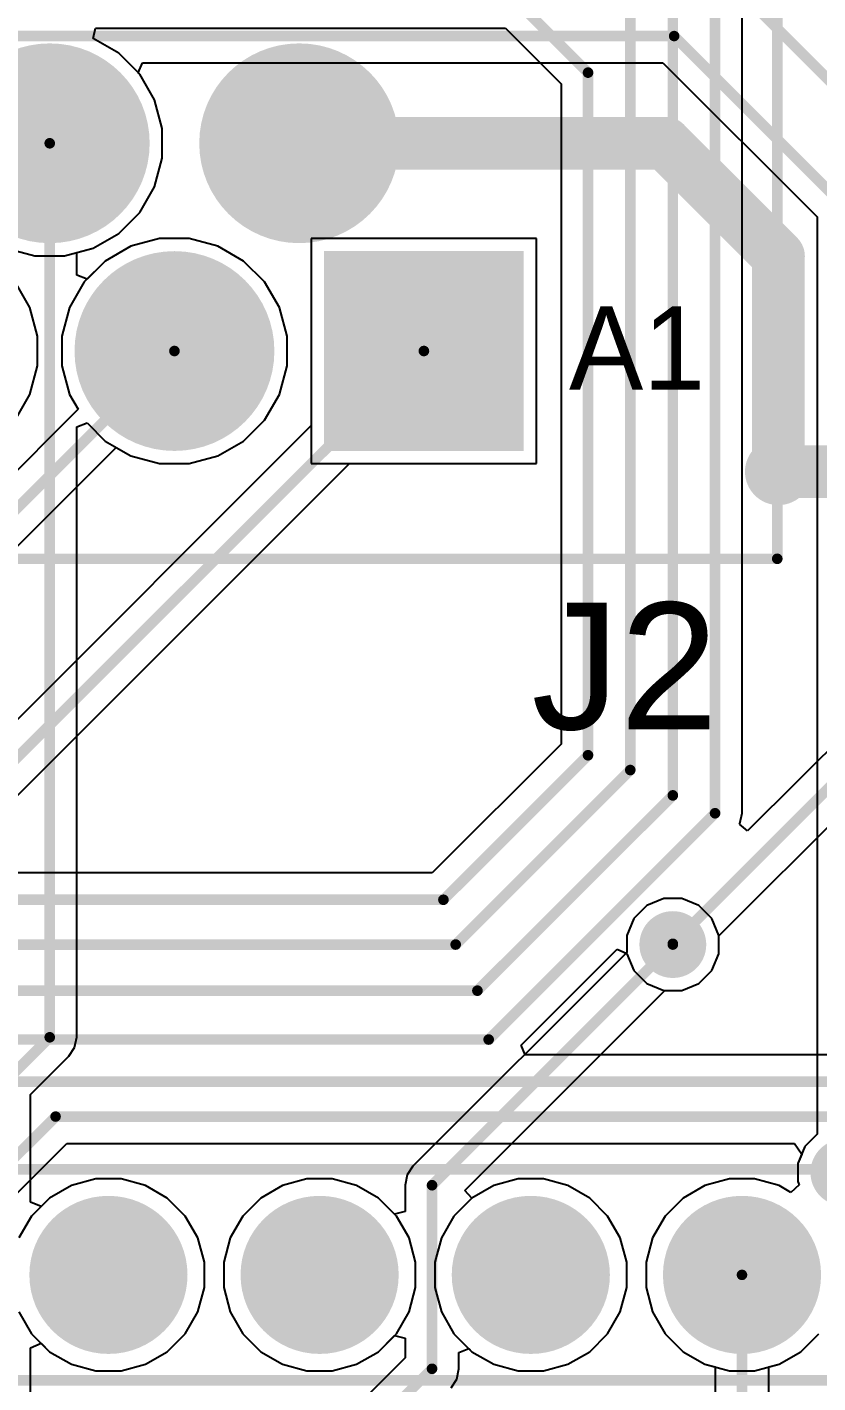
# Model space of a CAD drawing. Header units: millimetres. Extents: x 1 to 134, y -1 to 87.
# Drawn here: x 66.53 to 76.04, y 56.78 to 73.09 of the extents above; entities that cross this region are included whole.
import ezdxf

# ---------------------------------------------------------------- set-up
doc = ezdxf.new("R2010")
doc.units = ezdxf.units.MM
for name, color, linetype in [('BottomLayer', 5, 'Continuous'), ('BottomSolder', 6, 'Continuous'), ('MultiLayer', 9, 'Continuous'), ('PadHoleLayer', 156, 'Continuous'), ('TopLayer', 1, 'Continuous'), ('TopOverlay', 2, 'Continuous'), ('TopSolder', 216, 'Continuous'), ('ViaHoleLayer', 16, 'Continuous')]:
    doc.layers.add(name, color=color, linetype=linetype)
doc.styles.add('Arial', font='', dxfattribs={"height": 0.2})
doc.styles.get('Arial').set_extended_font_data('Arial')

# ---------------------------------------------------------------- blocks, each defined once
blk = doc.blocks.new('6437288_3_4')
at = {"layer": 'BottomLayer'}
blk.add_hatch(color=5, dxfattribs=at).paths.add_polyline_path([(-29.35, 8.35), (-27.15, 8.35), (-27.15, 6.15), (-29.35, 6.15)])
h = blk.add_hatch(color=5, dxfattribs=at)
edge = h.paths.add_edge_path()
edge.add_arc((-25.25, 7.25), 1.1, 0, 360)
h = blk.add_hatch(color=5, dxfattribs=at)
edge = h.paths.add_edge_path()
edge.add_arc((-25.25, 7.25), 1.1, 0, 360)
h = blk.add_hatch(color=5, dxfattribs=at)
edge = h.paths.add_edge_path()
edge.add_arc((-26.75, 4.75), 1.1, 0, 360)
h = blk.add_hatch(color=5, dxfattribs=at)
edge = h.paths.add_edge_path()
edge.add_arc((-23.75, 4.75), 1.1, 0, 360)
at = {"layer": 'BottomSolder'}
blk.add_hatch(color=6, dxfattribs=at).paths.add_polyline_path([(-29.452, 8.452), (-27.048, 8.452), (-27.048, 6.048), (-29.452, 6.048)])
h = blk.add_hatch(color=6, dxfattribs=at)
edge = h.paths.add_edge_path()
edge.add_arc((-25.25, 7.25), 1.202, 0, 360)
h = blk.add_hatch(color=6, dxfattribs=at)
edge = h.paths.add_edge_path()
edge.add_arc((-25.25, 7.25), 1.202, 0, 360)
h = blk.add_hatch(color=6, dxfattribs=at)
edge = h.paths.add_edge_path()
edge.add_arc((-26.75, 4.75), 1.202, 0, 360)
h = blk.add_hatch(color=6, dxfattribs=at)
edge = h.paths.add_edge_path()
edge.add_arc((-23.75, 4.75), 1.202, 0, 360)
at = {"layer": 'MultiLayer'}
blk.add_hatch(color=9, dxfattribs=at).paths.add_polyline_path([(-29.35, 8.35), (-27.15, 8.35), (-27.15, 6.15), (-29.35, 6.15)])
h = blk.add_hatch(color=9, dxfattribs=at)
edge = h.paths.add_edge_path()
edge.add_arc((-25.25, 7.25), 1.1, 0, 360)
h = blk.add_hatch(color=9, dxfattribs=at)
edge = h.paths.add_edge_path()
edge.add_arc((-25.25, 7.25), 1.1, 0, 360)
h = blk.add_hatch(color=9, dxfattribs=at)
edge = h.paths.add_edge_path()
edge.add_arc((-26.75, 4.75), 1.1, 0, 360)
h = blk.add_hatch(color=9, dxfattribs=at)
edge = h.paths.add_edge_path()
edge.add_arc((-23.75, 4.75), 1.1, 0, 360)
at = {"layer": 'PadHoleLayer'}
h = blk.add_hatch(color=156, dxfattribs=at)
edge = h.paths.add_edge_path()
edge.add_arc((-28.25, 7.25), 0.65, 0, 360)
h = blk.add_hatch(color=156, dxfattribs=at)
edge = h.paths.add_edge_path()
edge.add_arc((-25.25, 7.25), 0.65, 0, 360)
h = blk.add_hatch(color=156, dxfattribs=at)
edge = h.paths.add_edge_path()
edge.add_arc((-25.25, 7.25), 0.65, 0, 360)
h = blk.add_hatch(color=156, dxfattribs=at)
edge = h.paths.add_edge_path()
edge.add_arc((-26.75, 4.75), 0.65, 0, 360)
h = blk.add_hatch(color=156, dxfattribs=at)
edge = h.paths.add_edge_path()
edge.add_arc((-23.75, 4.75), 0.65, 0, 360)
at = {"layer": 'TopLayer'}
blk.add_hatch(color=1, dxfattribs=at).paths.add_polyline_path([(-29.35, 8.35), (-27.15, 8.35), (-27.15, 6.15), (-29.35, 6.15)])
h = blk.add_hatch(color=1, dxfattribs=at)
edge = h.paths.add_edge_path()
edge.add_arc((-25.25, 7.25), 1.1, 0, 360)
h = blk.add_hatch(color=1, dxfattribs=at)
edge = h.paths.add_edge_path()
edge.add_arc((-25.25, 7.25), 1.1, 0, 360)
h = blk.add_hatch(color=1, dxfattribs=at)
edge = h.paths.add_edge_path()
edge.add_arc((-26.75, 4.75), 1.1, 0, 360)
h = blk.add_hatch(color=1, dxfattribs=at)
edge = h.paths.add_edge_path()
edge.add_arc((-23.75, 4.75), 1.1, 0, 360)
at = {"layer": 'TopSolder'}
blk.add_hatch(color=216, dxfattribs=at).paths.add_polyline_path([(-29.452, 8.452), (-27.048, 8.452), (-27.048, 6.048), (-29.452, 6.048)])
h = blk.add_hatch(color=216, dxfattribs=at)
edge = h.paths.add_edge_path()
edge.add_arc((-25.25, 7.25), 1.202, 0, 360)
h = blk.add_hatch(color=216, dxfattribs=at)
edge = h.paths.add_edge_path()
edge.add_arc((-25.25, 7.25), 1.202, 0, 360)
h = blk.add_hatch(color=216, dxfattribs=at)
edge = h.paths.add_edge_path()
edge.add_arc((-26.75, 4.75), 1.202, 0, 360)
h = blk.add_hatch(color=216, dxfattribs=at)
edge = h.paths.add_edge_path()
edge.add_arc((-23.75, 4.75), 1.202, 0, 360)
at = {"layer": 'TopOverlay', "const_width": 0.127}
for points in [[(32.5, 9.75), (-32.5, 9.75)], [(-32.5, 9.75), (-32.5, -3.75)]]:
    blk.add_lwpolyline(points, dxfattribs=at)
at = {"layer": 'TopOverlay', "const_width": 0.0635}
blk.add_lwpolyline([(-32.532, 9.75, 1), (-32.468, 9.75, 1)], format="xyb", close=True, dxfattribs=at)
blk.add_lwpolyline([(-32.532, 9.75, 1), (-32.468, 9.75, 1)], format="xyb", close=True, dxfattribs=at)
at = {"layer": 'TopOverlay'}
blk.add_text('A1', height=1, rotation=180, dxfattribs=at).set_placement((-29.996, 7.714))
blk = doc.blocks.new('HDR_1_8_TH______16')
at = {"layer": 'BottomLayer'}
h = blk.add_hatch(color=5, dxfattribs=at)
edge = h.paths.add_edge_path()
edge.add_arc((-1.27, 0), 0.9, 0, 360)
h = blk.add_hatch(color=5, dxfattribs=at)
edge = h.paths.add_edge_path()
edge.add_arc((1.27, 0), 0.9, 0, 360)
h = blk.add_hatch(color=5, dxfattribs=at)
edge = h.paths.add_edge_path()
edge.add_arc((3.81, 0), 0.9, 0, 360)
h = blk.add_hatch(color=5, dxfattribs=at)
edge = h.paths.add_edge_path()
edge.add_arc((6.35, 0), 0.9, 0, 360)
at = {"layer": 'BottomSolder'}
h = blk.add_hatch(color=6, dxfattribs=at)
edge = h.paths.add_edge_path()
edge.add_arc((-1.27, 0), 0.951, 0, 360)
h = blk.add_hatch(color=6, dxfattribs=at)
edge = h.paths.add_edge_path()
edge.add_arc((1.27, 0), 0.951, 0, 360)
h = blk.add_hatch(color=6, dxfattribs=at)
edge = h.paths.add_edge_path()
edge.add_arc((3.81, 0), 0.951, 0, 360)
h = blk.add_hatch(color=6, dxfattribs=at)
edge = h.paths.add_edge_path()
edge.add_arc((6.35, 0), 0.951, 0, 360)
at = {"layer": 'MultiLayer'}
h = blk.add_hatch(color=9, dxfattribs=at)
edge = h.paths.add_edge_path()
edge.add_arc((-1.27, 0), 0.9, 0, 360)
h = blk.add_hatch(color=9, dxfattribs=at)
edge = h.paths.add_edge_path()
edge.add_arc((1.27, 0), 0.9, 0, 360)
h = blk.add_hatch(color=9, dxfattribs=at)
edge = h.paths.add_edge_path()
edge.add_arc((3.81, 0), 0.9, 0, 360)
h = blk.add_hatch(color=9, dxfattribs=at)
edge = h.paths.add_edge_path()
edge.add_arc((6.35, 0), 0.9, 0, 360)
at = {"layer": 'PadHoleLayer'}
h = blk.add_hatch(color=156, dxfattribs=at)
edge = h.paths.add_edge_path()
edge.add_arc((-1.27, 0), 0.5, 0, 360)
h = blk.add_hatch(color=156, dxfattribs=at)
edge = h.paths.add_edge_path()
edge.add_arc((1.27, 0), 0.5, 0, 360)
h = blk.add_hatch(color=156, dxfattribs=at)
edge = h.paths.add_edge_path()
edge.add_arc((3.81, 0), 0.5, 0, 360)
h = blk.add_hatch(color=156, dxfattribs=at)
edge = h.paths.add_edge_path()
edge.add_arc((6.35, 0), 0.5, 0, 360)
at = {"layer": 'TopLayer'}
h = blk.add_hatch(color=1, dxfattribs=at)
edge = h.paths.add_edge_path()
edge.add_arc((-1.27, 0), 0.9, 0, 360)
h = blk.add_hatch(color=1, dxfattribs=at)
edge = h.paths.add_edge_path()
edge.add_arc((1.27, 0), 0.9, 0, 360)
h = blk.add_hatch(color=1, dxfattribs=at)
edge = h.paths.add_edge_path()
edge.add_arc((3.81, 0), 0.9, 0, 360)
h = blk.add_hatch(color=1, dxfattribs=at)
edge = h.paths.add_edge_path()
edge.add_arc((6.35, 0), 0.9, 0, 360)
at = {"layer": 'TopSolder'}
h = blk.add_hatch(color=216, dxfattribs=at)
edge = h.paths.add_edge_path()
edge.add_arc((-1.27, 0), 0.951, 0, 360)
h = blk.add_hatch(color=216, dxfattribs=at)
edge = h.paths.add_edge_path()
edge.add_arc((1.27, 0), 0.951, 0, 360)
h = blk.add_hatch(color=216, dxfattribs=at)
edge = h.paths.add_edge_path()
edge.add_arc((3.81, 0), 0.951, 0, 360)
h = blk.add_hatch(color=216, dxfattribs=at)
edge = h.paths.add_edge_path()
edge.add_arc((6.35, 0), 0.951, 0, 360)
at = {"layer": 'TopOverlay', "const_width": 0.127}
for points in [[(-10.16, 1.27), (10.16, 1.27)], [(-10.16, -1.27), (10.16, -1.27)]]:
    blk.add_lwpolyline(points, dxfattribs=at)

msp = doc.modelspace()

# ---------------------------------------------------------------- hatches: boundary and pattern name
at = {"layer": 'BottomLayer'}
h = msp.add_hatch(color=5, dxfattribs=at)
edge = h.paths.add_edge_path()
edge.add_arc((75.565, 67.742), 0.3, 0, 360)
h = msp.add_hatch(color=5, dxfattribs=at)
edge = h.paths.add_edge_path()
edge.add_arc((74.295, 62.052), 0.3, 0, 360)
at = {"layer": 'BottomSolder'}
h = msp.add_hatch(color=6, dxfattribs=at)
edge = h.paths.add_edge_path()
edge.add_arc((75.565, 67.742), 0.402, 0, 360)
h = msp.add_hatch(color=6, dxfattribs=at)
edge = h.paths.add_edge_path()
edge.add_arc((74.295, 62.052), 0.402, 0, 360)
h = msp.add_hatch(color=6, dxfattribs=at)
edge = h.paths.add_edge_path()
edge.add_arc((76.352, 59.309), 0.402, 0, 360)
at = {"layer": 'TopLayer'}
h = msp.add_hatch(color=1, dxfattribs=at)
edge = h.paths.add_edge_path()
edge.add_arc((75.565, 67.742), 0.3, 0, 360)
h = msp.add_hatch(color=1, dxfattribs=at)
edge = h.paths.add_edge_path()
edge.add_arc((74.295, 62.052), 0.3, 0, 360)
at = {"layer": 'TopSolder'}
h = msp.add_hatch(color=216, dxfattribs=at)
edge = h.paths.add_edge_path()
edge.add_arc((75.565, 67.742), 0.402, 0, 360)
h = msp.add_hatch(color=216, dxfattribs=at)
edge = h.paths.add_edge_path()
edge.add_arc((74.295, 62.052), 0.402, 0, 360)
h = msp.add_hatch(color=216, dxfattribs=at)
edge = h.paths.add_edge_path()
edge.add_arc((76.352, 59.309), 0.402, 0, 360)
at = {"layer": 'ViaHoleLayer'}
h = msp.add_hatch(color=16, dxfattribs=at)
edge = h.paths.add_edge_path()
edge.add_arc((75.565, 67.742), 0.15, 0, 360)
h = msp.add_hatch(color=16, dxfattribs=at)
edge = h.paths.add_edge_path()
edge.add_arc((74.295, 62.052), 0.15, 0, 360)

# ---------------------------------------------------------------- linework, layer by layer
at = {"layer": 'BottomLayer'}
for p, q in [((67.866, 72.543), (67.915, 72.66)), ((67.915, 72.66), (74.176, 72.66)), ((74.176, 72.66), (76.029, 70.808)), ((67.884, 72.525), (67.866, 72.543)), ((68.063, 72.216), (67.884, 72.525)), ((68.155, 71.872), (68.063, 72.216)), ((68.155, 71.515), (68.155, 71.872)), ((68.063, 71.171), (68.155, 71.515)), ((67.884, 70.862), (68.063, 71.171)), ((67.632, 70.61), (67.884, 70.862)), ((76.029, 70.808), (76.029, 59.769)), ((67.323, 70.432), (67.632, 70.61)), ((68.123, 70.548), (67.778, 70.455)), ((68.479, 70.548), (68.123, 70.548)), ((68.823, 70.455), (68.479, 70.548)), ((72.655, 70.548), (69.947, 70.548)), ((69.947, 70.548), (69.947, 67.84)), ((72.655, 67.84), (72.655, 70.548)), ((67.125, 70.379), (67.323, 70.432)), ((67.125, 70.108), (67.125, 70.379)), ((67.778, 70.455), (67.469, 70.277)), ((69.132, 70.277), (68.823, 70.455)), ((67.469, 70.277), (67.252, 70.059)), ((69.384, 70.025), (69.132, 70.277)), ((67.252, 70.059), (67.125, 70.108)), ((69.563, 69.716), (69.384, 70.025)), ((69.655, 69.372), (69.563, 69.716)), ((69.655, 69.015), (69.655, 69.372)), ((69.563, 68.671), (69.655, 69.015)), ((69.384, 68.362), (69.563, 68.671)), ((69.132, 68.11), (69.384, 68.362)), ((67.125, 68.28), (67.252, 68.328)), ((67.125, 60.936), (67.125, 68.28)), ((67.252, 68.328), (67.469, 68.11)), ((67.469, 68.11), (67.778, 67.932)), ((68.823, 67.932), (69.132, 68.11)), ((67.778, 67.932), (68.123, 67.84)), ((68.479, 67.84), (68.823, 67.932)), ((68.123, 67.84), (68.479, 67.84)), ((69.947, 67.84), (72.655, 67.84)), ((73.981, 62.522), (73.825, 62.366)), ((74.185, 62.606), (73.981, 62.522)), ((74.405, 62.606), (74.185, 62.606)), ((74.609, 62.522), (74.405, 62.606)), ((74.765, 62.366), (74.609, 62.522)), ((73.825, 62.366), (73.741, 62.162)), ((74.849, 62.162), (74.765, 62.366)), ((73.741, 62.162), (73.741, 61.956)), ((74.849, 61.942), (74.849, 62.162)), ((73.741, 61.956), (71.17, 59.385)), ((74.765, 61.738), (74.849, 61.942)), ((74.609, 61.583), (74.765, 61.738)), ((74.405, 61.498), (74.609, 61.583)), ((71.792, 59.092), (74.199, 61.498)), ((74.199, 61.498), (74.405, 61.498)), ((67.1, 60.812), (67.125, 60.936)), ((66.571, 60.248), (67.03, 60.707)), ((67.03, 60.707), (67.1, 60.812)), ((66.571, 58.953), (66.571, 60.248)), ((76.029, 59.769), (75.883, 59.623)), ((75.883, 59.623), (75.798, 59.419)), ((71.17, 59.385), (71.1, 59.28)), ((75.798, 59.419), (75.798, 59.199)), ((67.355, 59.231), (67.061, 59.152)), ((67.659, 59.231), (67.355, 59.231)), ((67.952, 59.152), (67.659, 59.231)), ((69.895, 59.231), (69.601, 59.152)), ((70.199, 59.231), (69.895, 59.231)), ((70.492, 59.152), (70.199, 59.231)), ((71.1, 59.28), (71.075, 59.156)), ((72.435, 59.231), (72.141, 59.152)), ((72.739, 59.231), (72.435, 59.231)), ((73.032, 59.152), (72.739, 59.231)), ((74.975, 59.231), (74.681, 59.152)), ((75.279, 59.231), (74.975, 59.231)), ((75.572, 59.152), (75.279, 59.231)), ((67.061, 59.152), (66.798, 59)), ((68.215, 59), (67.952, 59.152)), ((69.601, 59.152), (69.338, 59)), ((70.755, 59), (70.492, 59.152)), ((71.075, 59.156), (71.075, 58.838)), ((71.878, 59), (71.792, 59.092)), ((72.141, 59.152), (71.878, 59)), ((73.295, 59), (73.032, 59.152)), ((74.681, 59.152), (74.418, 59)), ((75.714, 59.07), (75.572, 59.152)), ((75.815, 59.159), (75.714, 59.07)), ((75.798, 59.199), (75.815, 59.159)), ((66.698, 58.9), (66.571, 58.953)), ((66.798, 59), (66.698, 58.9)), ((68.43, 58.785), (68.215, 59)), ((69.338, 59), (69.123, 58.785)), ((70.948, 58.807), (70.755, 59)), ((73.51, 58.785), (73.295, 59)), ((74.418, 59), (74.203, 58.785)), ((68.582, 58.522), (68.43, 58.785)), ((69.123, 58.785), (68.971, 58.522)), ((71.075, 58.838), (70.948, 58.807)), ((73.662, 58.522), (73.51, 58.785)), ((74.203, 58.785), (74.051, 58.522)), ((68.661, 58.229), (68.582, 58.522)), ((68.971, 58.522), (68.893, 58.229)), ((73.741, 58.229), (73.662, 58.522)), ((74.051, 58.522), (73.973, 58.229)), ((68.661, 57.925), (68.661, 58.229)), ((68.893, 58.229), (68.893, 57.925)), ((73.741, 57.925), (73.741, 58.229)), ((73.973, 58.229), (73.973, 57.925)), ((68.582, 57.631), (68.661, 57.925)), ((68.893, 57.925), (68.971, 57.631)), ((73.662, 57.631), (73.741, 57.925)), ((73.973, 57.925), (74.051, 57.631)), ((68.43, 57.368), (68.582, 57.631)), ((68.971, 57.631), (69.123, 57.368)), ((73.51, 57.368), (73.662, 57.631)), ((74.051, 57.631), (74.203, 57.368)), ((68.215, 57.153), (68.43, 57.368)), ((69.123, 57.368), (69.338, 57.153)), ((70.755, 57.153), (70.948, 57.347)), ((70.948, 57.347), (71.075, 57.316)), ((71.075, 57.316), (71.075, 57.081)), ((73.295, 57.153), (73.51, 57.368)), ((74.203, 57.368), (74.418, 57.153)), ((75.835, 57.153), (76.05, 57.368)), ((66.571, 57.201), (66.698, 57.254)), ((66.571, 50.375), (66.571, 57.201)), ((66.698, 57.254), (66.798, 57.153)), ((66.798, 57.153), (67.061, 57.001)), ((67.952, 57.001), (68.215, 57.153)), ((69.338, 57.153), (69.601, 57.001)), ((70.492, 57.001), (70.755, 57.153)), ((71.723, 57.143), (71.84, 57.191)), ((71.723, 56.947), (71.723, 57.143)), ((71.84, 57.191), (71.878, 57.153)), ((71.878, 57.153), (72.141, 57.001)), ((73.032, 57.001), (73.295, 57.153)), ((74.418, 57.153), (74.681, 57.001)), ((75.572, 57.001), (75.835, 57.153)), ((67.061, 57.001), (67.355, 56.923)), ((67.659, 56.923), (67.952, 57.001)), ((71.075, 57.081), (67.919, 53.925)), ((69.601, 57.001), (69.895, 56.923)), ((70.199, 56.923), (70.492, 57.001)), ((71.698, 56.823), (71.723, 56.947)), ((72.141, 57.001), (72.435, 56.923)), ((72.739, 56.923), (73.032, 57.001)), ((74.681, 57.001), (74.975, 56.923)), ((75.279, 56.923), (75.572, 57.001)), ((67.355, 56.923), (67.659, 56.923)), ((69.895, 56.923), (70.199, 56.923)), ((71.628, 56.718), (71.698, 56.823)), ((72.435, 56.923), (72.739, 56.923)), ((74.975, 56.923), (75.279, 56.923))]:
    msp.add_line(p, q, dxfattribs=at)
for points, const_width in [([(73.93, 74.694), (76.86, 71.763)], 0.127), ([(62.091, 72.984), (74.31, 72.984)], 0.127), ([(74.31, 72.984), (76.352, 70.942)], 0.127), ([(69.801, 71.694), (74.204, 71.694)], 0.635), ([(74.204, 71.694), (75.565, 70.333)], 0.635), ([(66.801, 60.936), (66.801, 71.694)], 0.127), ([(75.565, 67.742), (75.565, 70.333)], 0.635), ([(71.399, 59.156), (74.295, 62.052)], 0.127), ([(66.247, 60.382), (66.801, 60.936)], 0.127), ([(71.399, 56.947), (71.399, 59.156)], 0.127), ([(68.148, 53.696), (71.399, 56.947)], 0.127)]:
    msp.add_lwpolyline(points, dxfattribs=dict(at, const_width=const_width))
for points, const_width in [([(74.279, 72.984, 1), (74.342, 72.984, 1)], 0.0635), ([(74.279, 72.984, 1), (74.342, 72.984, 1)], 0.0635), ([(69.642, 71.694, 1), (69.96, 71.694, 1)], 0.318), ([(74.045, 71.694, 1), (74.363, 71.694, 1)], 0.318), ([(74.045, 71.694, 1), (74.363, 71.694, 1)], 0.318), ([(66.769, 71.694, 1), (66.833, 71.694, 1)], 0.0635), ([(75.406, 70.333, 1), (75.724, 70.333, 1)], 0.318), ([(75.406, 70.333, 1), (75.724, 70.333, 1)], 0.318), ([(75.406, 67.742, 1), (75.724, 67.742, 1)], 0.318), ([(74.263, 62.052, 1), (74.327, 62.052, 1)], 0.0635), ([(66.769, 60.936, 1), (66.833, 60.936, 1)], 0.0635), ([(66.769, 60.936, 1), (66.833, 60.936, 1)], 0.0635), ([(71.367, 59.156, 1), (71.431, 59.156, 1)], 0.0635), ([(71.367, 59.156, 1), (71.431, 59.156, 1)], 0.0635), ([(71.367, 56.947, 1), (71.431, 56.947, 1)], 0.0635), ([(71.367, 56.947, 1), (71.431, 56.947, 1)], 0.0635)]:
    msp.add_lwpolyline(points, format="xyb", close=True, dxfattribs=dict(at, const_width=const_width))
at = {"layer": 'TopLayer'}
for p, q in [((75.127, 63.632), (75.127, 79.027)), ((67.323, 72.955), (67.351, 73.079)), ((67.632, 72.777), (67.323, 72.955)), ((67.351, 73.079), (72.282, 73.079)), ((72.282, 73.079), (72.951, 72.41)), ((67.884, 72.525), (67.632, 72.777)), ((68.063, 72.216), (67.884, 72.525)), ((72.951, 72.41), (72.951, 64.464)), ((68.155, 71.872), (68.063, 72.216)), ((68.155, 71.515), (68.155, 71.872)), ((68.063, 71.171), (68.155, 71.515)), ((67.884, 70.862), (68.063, 71.171)), ((67.632, 70.61), (67.884, 70.862)), ((67.323, 70.432), (67.632, 70.61)), ((68.123, 70.548), (67.778, 70.455)), ((68.479, 70.548), (68.123, 70.548)), ((68.823, 70.455), (68.479, 70.548)), ((72.655, 70.548), (69.947, 70.548)), ((69.947, 70.548), (69.947, 68.297)), ((72.655, 67.84), (72.655, 70.548)), ((66.278, 70.432), (66.623, 70.34)), ((66.623, 70.34), (66.979, 70.34)), ((66.979, 70.34), (67.323, 70.432)), ((67.778, 70.455), (67.469, 70.277)), ((69.132, 70.277), (68.823, 70.455)), ((67.469, 70.277), (67.217, 70.025)), ((69.384, 70.025), (69.132, 70.277)), ((66.563, 69.716), (66.384, 70.025)), ((67.217, 70.025), (67.039, 69.716)), ((69.563, 69.716), (69.384, 70.025)), ((66.655, 69.372), (66.563, 69.716)), ((67.039, 69.716), (66.947, 69.372)), ((69.655, 69.372), (69.563, 69.716)), ((66.655, 69.015), (66.655, 69.372)), ((66.947, 69.372), (66.947, 69.015)), ((69.655, 69.015), (69.655, 69.372)), ((66.563, 68.671), (66.655, 69.015)), ((66.947, 69.015), (67.039, 68.671)), ((69.563, 68.671), (69.655, 69.015)), ((66.384, 68.362), (66.563, 68.671)), ((67.039, 68.671), (67.142, 68.493)), ((69.384, 68.362), (69.563, 68.671)), ((67.142, 68.493), (63.444, 64.795)), ((69.132, 68.11), (69.384, 68.362)), ((69.947, 68.297), (65.469, 63.819)), ((63.807, 64.242), (67.6, 68.035)), ((67.6, 68.035), (67.778, 67.932)), ((68.823, 67.932), (69.132, 68.11)), ((67.778, 67.932), (68.123, 67.84)), ((68.479, 67.84), (68.823, 67.932)), ((65.832, 63.267), (70.405, 67.84)), ((68.123, 67.84), (68.479, 67.84)), ((70.405, 67.84), (72.655, 67.84)), ((77.729, 65.953), (75.195, 63.419)), ((74.849, 62.157), (78.195, 65.504)), ((72.951, 64.464), (71.402, 62.915)), ((75.102, 63.508), (75.127, 63.632)), ((75.096, 63.5), (75.102, 63.508)), ((75.195, 63.419), (75.096, 63.5)), ((71.402, 62.915), (56.782, 62.915)), ((74.849, 61.942), (74.849, 62.157)), ((72.471, 60.842), (73.624, 61.995)), ((73.624, 61.995), (73.741, 61.946)), ((73.741, 61.946), (73.741, 61.942)), ((73.741, 61.942), (73.825, 61.738)), ((74.765, 61.738), (74.849, 61.942)), ((73.825, 61.738), (73.981, 61.583)), ((74.609, 61.583), (74.765, 61.738)), ((73.981, 61.583), (74.185, 61.498)), ((74.405, 61.498), (74.609, 61.583)), ((74.185, 61.498), (74.405, 61.498)), ((72.52, 60.725), (72.471, 60.842)), ((81.957, 60.725), (72.52, 60.725)), ((65.979, 58.631), (67.006, 59.658)), ((67.006, 59.658), (75.76, 59.658)), ((75.76, 59.658), (75.845, 59.531)), ((75.845, 59.531), (75.798, 59.419)), ((75.798, 59.419), (75.798, 59.199)), ((67.355, 59.231), (67.061, 59.152)), ((67.659, 59.231), (67.355, 59.231)), ((67.952, 59.152), (67.659, 59.231)), ((69.895, 59.231), (69.601, 59.152)), ((70.199, 59.231), (69.895, 59.231)), ((70.492, 59.152), (70.199, 59.231)), ((72.435, 59.231), (72.141, 59.152)), ((72.739, 59.231), (72.435, 59.231)), ((73.032, 59.152), (72.739, 59.231)), ((74.975, 59.231), (74.681, 59.152)), ((75.279, 59.231), (74.975, 59.231)), ((75.572, 59.152), (75.279, 59.231)), ((67.061, 59.152), (66.798, 59)), ((68.215, 59), (67.952, 59.152)), ((69.601, 59.152), (69.338, 59)), ((70.755, 59), (70.492, 59.152)), ((72.141, 59.152), (71.878, 59)), ((73.295, 59), (73.032, 59.152)), ((74.681, 59.152), (74.418, 59)), ((75.714, 59.07), (75.572, 59.152)), ((75.815, 59.159), (75.714, 59.07)), ((75.798, 59.199), (75.815, 59.159)), ((66.798, 59), (66.583, 58.785)), ((68.43, 58.785), (68.215, 59)), ((69.338, 59), (69.123, 58.785)), ((70.97, 58.785), (70.755, 59)), ((71.878, 59), (71.663, 58.785)), ((73.51, 58.785), (73.295, 59)), ((74.418, 59), (74.203, 58.785)), ((66.583, 58.785), (66.431, 58.522)), ((68.582, 58.522), (68.43, 58.785)), ((69.123, 58.785), (68.971, 58.522)), ((71.122, 58.522), (70.97, 58.785)), ((71.663, 58.785), (71.511, 58.522)), ((73.662, 58.522), (73.51, 58.785)), ((74.203, 58.785), (74.051, 58.522)), ((68.661, 58.229), (68.582, 58.522)), ((68.971, 58.522), (68.893, 58.229)), ((71.201, 58.229), (71.122, 58.522)), ((71.511, 58.522), (71.433, 58.229)), ((73.741, 58.229), (73.662, 58.522)), ((74.051, 58.522), (73.973, 58.229)), ((68.661, 57.925), (68.661, 58.229)), ((68.893, 58.229), (68.893, 57.925)), ((71.201, 57.925), (71.201, 58.229)), ((71.433, 58.229), (71.433, 57.925)), ((73.741, 57.925), (73.741, 58.229)), ((73.973, 58.229), (73.973, 57.925)), ((68.582, 57.631), (68.661, 57.925)), ((68.893, 57.925), (68.971, 57.631)), ((71.122, 57.631), (71.201, 57.925)), ((71.433, 57.925), (71.511, 57.631)), ((73.662, 57.631), (73.741, 57.925)), ((73.973, 57.925), (74.051, 57.631)), ((66.431, 57.631), (66.583, 57.368)), ((68.43, 57.368), (68.582, 57.631)), ((68.971, 57.631), (69.123, 57.368)), ((70.97, 57.368), (71.122, 57.631)), ((71.511, 57.631), (71.663, 57.368)), ((73.51, 57.368), (73.662, 57.631)), ((74.051, 57.631), (74.203, 57.368)), ((66.583, 57.368), (66.798, 57.153)), ((68.215, 57.153), (68.43, 57.368)), ((69.123, 57.368), (69.338, 57.153)), ((70.755, 57.153), (70.97, 57.368)), ((71.663, 57.368), (71.878, 57.153)), ((73.295, 57.153), (73.51, 57.368)), ((74.203, 57.368), (74.418, 57.153)), ((75.835, 57.153), (76.05, 57.368)), ((66.798, 57.153), (67.061, 57.001)), ((67.952, 57.001), (68.215, 57.153)), ((69.338, 57.153), (69.601, 57.001)), ((70.492, 57.001), (70.755, 57.153)), ((71.878, 57.153), (72.141, 57.001)), ((73.032, 57.001), (73.295, 57.153)), ((74.418, 57.153), (74.681, 57.001)), ((75.572, 57.001), (75.835, 57.153)), ((67.061, 57.001), (67.355, 56.923)), ((67.659, 56.923), (67.952, 57.001)), ((69.601, 57.001), (69.895, 56.923)), ((70.199, 56.923), (70.492, 57.001)), ((72.141, 57.001), (72.435, 56.923)), ((72.739, 56.923), (73.032, 57.001)), ((74.681, 57.001), (74.803, 56.969)), ((74.803, 56.969), (74.803, 55.55)), ((75.45, 56.969), (75.572, 57.001)), ((75.45, 55.416), (75.45, 56.969)), ((67.355, 56.923), (67.659, 56.923)), ((69.895, 56.923), (70.199, 56.923)), ((72.435, 56.923), (72.739, 56.923))]:
    msp.add_line(p, q, dxfattribs=at)
for points, const_width in [([(74.803, 63.632), (74.803, 79.027)], 0.127), ([(74.295, 63.847), (74.295, 78.57)], 0.127), ([(73.783, 64.152), (73.783, 77.994)], 0.127), ([(72.417, 73.403), (73.275, 72.544)], 0.127), ([(73.275, 64.33), (73.275, 72.544)], 0.127), ([(63.579, 64.471), (68.301, 69.194)], 0.127), ([(65.603, 63.496), (71.301, 69.194)], 0.127), ([(75.565, 67.742), (81.89, 67.742)], 0.635), ([(74.295, 62.061), (78.283, 66.049)], 0.127), ([(71.536, 62.591), (73.275, 64.33)], 0.127), ([(71.683, 62.052), (73.783, 64.152)], 0.127), ([(71.945, 61.497), (74.295, 63.847)], 0.127), ([(72.08, 60.909), (74.803, 63.632)], 0.127), ([(56.265, 62.591), (71.536, 62.591)], 0.127), ([(56.198, 62.052), (71.683, 62.052)], 0.127), ([(74.295, 62.052), (74.295, 62.061)], 0.127), ([(56.163, 61.497), (71.945, 61.497)], 0.127), ([(56.185, 60.909), (72.08, 60.909)], 0.127), ([(64.751, 60.401), (109.126, 60.401)], 0.127), ([(64.967, 58.077), (66.872, 59.982)], 0.127), ([(66.872, 59.982), (103.475, 59.982)], 0.127), ([(75.127, 55.416), (75.127, 58.077)], 0.127)]:
    msp.add_lwpolyline(points, dxfattribs=dict(at, const_width=const_width))
for points, const_width in [([(73.243, 72.544, 1), (73.307, 72.544, 1)], 0.0635), ([(73.243, 72.544, 1), (73.307, 72.544, 1)], 0.0635), ([(68.269, 69.194, 1), (68.333, 69.194, 1)], 0.0635), ([(71.269, 69.194, 1), (71.333, 69.194, 1)], 0.0635), ([(75.406, 67.742, 1), (75.724, 67.742, 1)], 0.318), ([(73.243, 64.33, 1), (73.307, 64.33, 1)], 0.0635), ([(73.243, 64.33, 1), (73.307, 64.33, 1)], 0.0635), ([(73.751, 64.152, 1), (73.815, 64.152, 1)], 0.0635), ([(73.751, 64.152, 1), (73.815, 64.152, 1)], 0.0635), ([(74.263, 63.847, 1), (74.327, 63.847, 1)], 0.0635), ([(74.263, 63.847, 1), (74.327, 63.847, 1)], 0.0635), ([(74.771, 63.632, 1), (74.835, 63.632, 1)], 0.0635), ([(74.771, 63.632, 1), (74.835, 63.632, 1)], 0.0635), ([(71.504, 62.591, 1), (71.568, 62.591, 1)], 0.0635), ([(71.504, 62.591, 1), (71.568, 62.591, 1)], 0.0635), ([(71.651, 62.052, 1), (71.715, 62.052, 1)], 0.0635), ([(71.651, 62.052, 1), (71.715, 62.052, 1)], 0.0635), ([(74.263, 62.061, 1), (74.327, 62.061, 1)], 0.0635), ([(74.263, 62.061, 1), (74.327, 62.061, 1)], 0.0635), ([(74.263, 62.052, 1), (74.327, 62.052, 1)], 0.0635), ([(71.913, 61.497, 1), (71.977, 61.497, 1)], 0.0635), ([(71.913, 61.497, 1), (71.977, 61.497, 1)], 0.0635), ([(72.048, 60.909, 1), (72.112, 60.909, 1)], 0.0635), ([(72.048, 60.909, 1), (72.112, 60.909, 1)], 0.0635), ([(66.84, 59.982, 1), (66.903, 59.982, 1)], 0.0635), ([(66.84, 59.982, 1), (66.903, 59.982, 1)], 0.0635), ([(75.095, 58.077, 1), (75.158, 58.077, 1)], 0.0635)]:
    msp.add_lwpolyline(points, format="xyb", close=True, dxfattribs=dict(at, const_width=const_width))

# ---------------------------------------------------------------- block references
at = {"rotation": 180}
msp.add_blockref('6437288_3_4', (43.051, 76.444), dxfattribs=at)
msp.add_blockref('HDR_1_8_TH______16', (68.777, 58.077))

# ---------------------------------------------------------------- texts
at = {"layer": 'TopOverlay', "style": 'Arial'}
msp.add_text('J2', height=1.524, dxfattribs=at).set_placement((72.594, 64.643))

doc.saveas('drawing.dxf')
